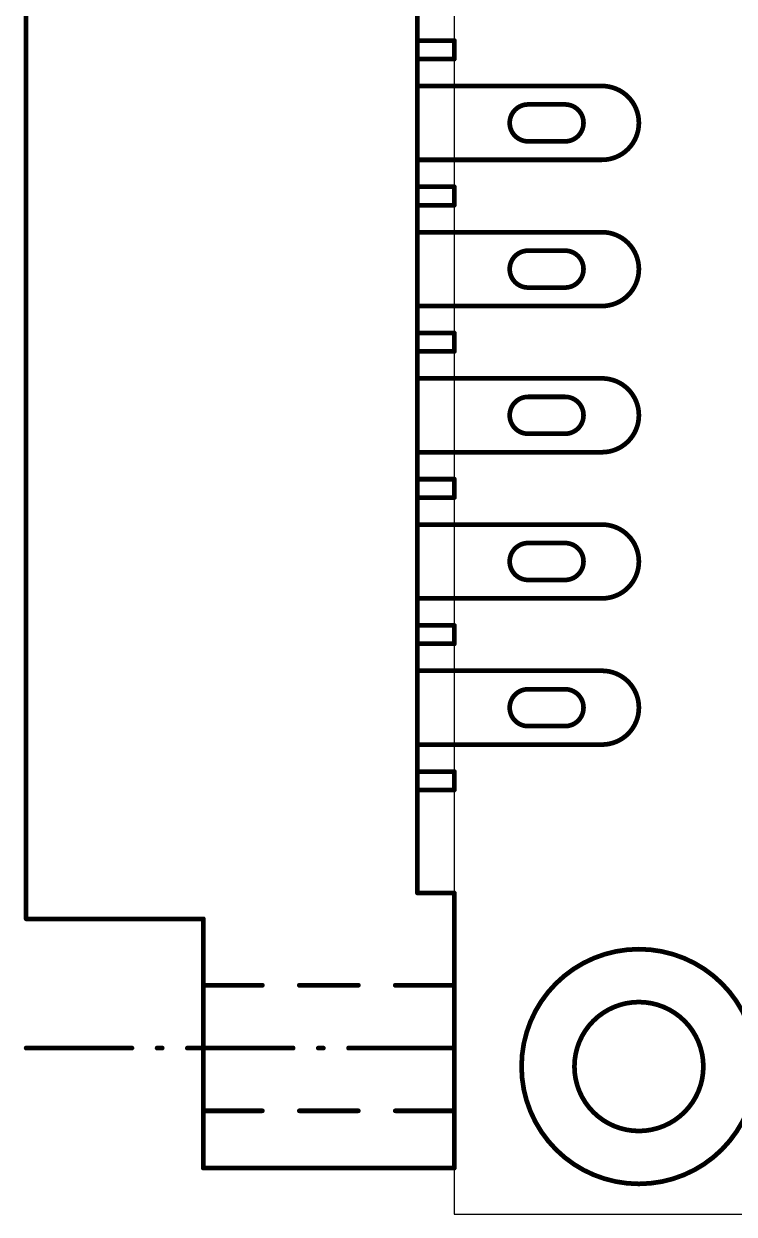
# Model space of a CAD drawing. Extents: x -12 to 55, y -5 to 108.
# Drawn here: x -11.66 to 7.58, y 0 to 32.24 of the extents above; entities that cross this region are included whole.
import ezdxf

# ---------------------------------------------------------------- set-up
doc = ezdxf.new("R2010")
doc.units = 0
for name, color, linetype in [('20', 30, 'CONTINUOUS'), ('21', 253, 'CONTINUOUS'), ('22', 143, 'CONTINUOUS'), ('51', 253, 'CONTINUOUS')]:
    doc.layers.add(name, color=color, linetype=linetype)

msp = doc.modelspace()

# ---------------------------------------------------------------- linework, layer by layer
at = {"layer": '20'}
for p, q in [((0, 71), (0, 0)), ((0, 0), (43, 0))]:
    msp.add_line(p, q, dxfattribs=at)
at = {"layer": '21', "const_width": 0.127}
for points in [[(-11.6, 8), (-11.6, 63)], [(-1, 8.7), (-1, 62.3)], [(0, 31.79), (-1, 31.79)], [(0, 31.29), (0, 31.79)], [(-1, 31.29), (0, 31.29)], [(0.1, 30.56), (-1, 30.56)], [(0.1, 28.56), (-1, 28.56)], [(0, 27.83), (-1, 27.83)], [(0, 27.33), (0, 27.83)], [(-1, 27.33), (0, 27.33)], [(0.1, 26.6), (-1, 26.6)], [(0.1, 24.6), (-1, 24.6)], [(0, 23.87), (-1, 23.87)], [(0, 23.37), (0, 23.87)], [(-1, 23.37), (0, 23.37)], [(0.1, 22.64), (-1, 22.64)], [(0.1, 20.64), (-1, 20.64)], [(0, 19.91), (-1, 19.91)], [(0, 19.41), (0, 19.91)], [(-1, 19.41), (0, 19.41)], [(0.1, 18.68), (-1, 18.68)], [(0.1, 16.68), (-1, 16.68)], [(0, 15.95), (-1, 15.95)], [(0, 15.45), (0, 15.95)], [(-1, 15.45), (0, 15.45)], [(0.1, 14.72), (-1, 14.72)], [(0.1, 12.72), (-1, 12.72)], [(0, 11.99), (-1, 11.99)], [(0, 11.49), (0, 11.99)], [(-1, 11.49), (0, 11.49)], [(0, 8.7), (-1, 8.7)], [(0, 6.2), (0, 8.7)], [(-6.8, 8), (-11.6, 8)], [(-6.8, 6.2), (-6.8, 8)], [(-6.8, 2.8), (-6.8, 6.2)], [(-6.8, 6.2), (-5.2, 6.2)], [(-4.2, 6.2), (-2.6, 6.2)], [(-1.6, 6.2), (0, 6.2)], [(0, 4.5), (0, 6.2)], [(-11.6, 4.5), (-8.7333, 4.5)], [(-8.052, 4.5), (-7.9147, 4.5)], [(-7.2333, 4.5), (-4.3667, 4.5)], [(-3.6853, 4.5), (-3.548, 4.5)], [(-2.8667, 4.5), (0, 4.5)], [(0, 2.8), (0, 4.5)], [(-6.8, 1.25), (-6.8, 2.8)], [(-6.8, 2.8), (-5.2, 2.8)], [(-4.2, 2.8), (-2.6, 2.8)], [(-1.6, 2.8), (0, 2.8)], [(0, 1.25), (0, 2.8)], [(0, 1.25), (-6.8, 1.25)]]:
    msp.add_lwpolyline(points, dxfattribs=at)
at = {"layer": '21'}
for points, const_width in [([(-1, 31.8218, 1), (-1, 31.7583)], 0.0635), ([(0.0318, 31.79, 1), (-0.0318, 31.79)], 0.0635), ([(0, 31.7583, 1), (0, 31.8218)], 0.0635), ([(-1, 31.3218, 1), (-1, 31.2583)], 0.0635), ([(-0.0318, 31.29, 1), (0.0318, 31.29)], 0.0635), ([(0, 31.2583, 1), (0, 31.3218)], 0.0635), ([(-1, 30.5918, 1), (-1, 30.5283)], 0.0635), ([(0.1, 30.5283, 1), (0.1, 30.5918)], 0.0635), ([(-1, 28.5918, 1), (-1, 28.5283)], 0.0635), ([(0.1, 28.5283, 1), (0.1, 28.5918)], 0.0635), ([(-1, 27.8618, 1), (-1, 27.7983)], 0.0635), ([(0.0318, 27.83, 1), (-0.0318, 27.83)], 0.0635), ([(0, 27.7983, 1), (0, 27.8618)], 0.0635), ([(-1, 27.3618, 1), (-1, 27.2983)], 0.0635), ([(-0.0318, 27.33, 1), (0.0318, 27.33)], 0.0635), ([(0, 27.2983, 1), (0, 27.3618)], 0.0635), ([(-1, 26.6318, 1), (-1, 26.5683)], 0.0635), ([(0.1, 26.5683, 1), (0.1, 26.6318)], 0.0635), ([(-1, 24.6318, 1), (-1, 24.5683)], 0.0635), ([(0.1, 24.5683, 1), (0.1, 24.6318)], 0.0635), ([(-1, 23.9017, 1), (-1, 23.8383)], 0.0635), ([(0.0318, 23.87, 1), (-0.0318, 23.87)], 0.0635), ([(0, 23.8383, 1), (0, 23.9017)], 0.0635), ([(-1, 23.4017, 1), (-1, 23.3383)], 0.0635), ([(-0.0318, 23.37, 1), (0.0318, 23.37)], 0.0635), ([(0, 23.3383, 1), (0, 23.4017)], 0.0635), ([(-1, 22.6717, 1), (-1, 22.6083)], 0.0635), ([(0.1, 22.6083, 1), (0.1, 22.6717)], 0.0635), ([(-1, 20.6717, 1), (-1, 20.6083)], 0.0635), ([(0.1, 20.6083, 1), (0.1, 20.6717)], 0.0635), ([(-1, 19.9417, 1), (-1, 19.8783)], 0.0635), ([(0.0318, 19.91, 1), (-0.0318, 19.91)], 0.0635), ([(0, 19.8783, 1), (0, 19.9417)], 0.0635), ([(-1, 19.4417, 1), (-1, 19.3783)], 0.0635), ([(-0.0318, 19.41, 1), (0.0318, 19.41)], 0.0635), ([(0, 19.3783, 1), (0, 19.4417)], 0.0635), ([(-1, 18.7117, 1), (-1, 18.6483)], 0.0635), ([(0.1, 18.6483, 1), (0.1, 18.7117)], 0.0635), ([(-1, 16.7117, 1), (-1, 16.6483)], 0.0635), ([(0.1, 16.6483, 1), (0.1, 16.7117)], 0.0635), ([(-1, 15.9818, 1), (-1, 15.9183)], 0.0635), ([(0.0318, 15.95, 1), (-0.0318, 15.95)], 0.0635), ([(0, 15.9183, 1), (0, 15.9818)], 0.0635), ([(-1, 15.4818, 1), (-1, 15.4183)], 0.0635), ([(-0.0318, 15.45, 1), (0.0318, 15.45)], 0.0635), ([(0, 15.4183, 1), (0, 15.4818)], 0.0635), ([(-1, 14.7518, 1), (-1, 14.6883)], 0.0635), ([(0.1, 14.6883, 1), (0.1, 14.7518)], 0.0635), ([(-1, 12.7518, 1), (-1, 12.6883)], 0.0635), ([(0.1, 12.6883, 1), (0.1, 12.7518)], 0.0635), ([(-1, 12.0218, 1), (-1, 11.9582)], 0.0635), ([(0.0318, 11.99, 1), (-0.0318, 11.99)], 0.0635), ([(0, 11.9582, 1), (0, 12.0218)], 0.0635), ([(-1, 11.5218, 1), (-1, 11.4582)], 0.0635), ([(-0.0318, 11.49, 1), (0.0318, 11.49)], 0.0635), ([(0, 11.4582, 1), (0, 11.5218)], 0.0635), ([(-1, 8.7318, 1), (-1, 8.6683)], 0.0635), ([(-1.0317, 8.7, 1), (-0.9683, 8.7)], 0.0635), ([(0.0318, 8.7, 1), (-0.0318, 8.7)], 0.0635), ([(0, 8.6683, 1), (0, 8.7318)], 0.0635), ([(-11.6, 8.0318, 1), (-11.6, 7.9683)], 0.0635), ([(-6.7683, 8, 1), (-6.8318, 8)], 0.0635), ([(-6.8, 7.9683, 1), (-6.8, 8.0318)], 0.0635), ([(-11.6318, 8, 1), (-11.5683, 8)], 0.0635), ([(5, 0.8211, 1), (5, 7.1789, 1), (5, 0.8211)], 0.127), ([(-6.7683, 6.2, 1), (-6.8318, 6.2)], 0.0635), ([(-6.8318, 6.2, 1), (-6.7683, 6.2)], 0.0635), ([(-6.8, 6.2317, 1), (-6.8, 6.1683)], 0.0635), ([(-5.2, 6.1683, 1), (-5.2, 6.2317)], 0.0635), ([(-4.2, 6.2317, 1), (-4.2, 6.1683)], 0.0635), ([(-2.6, 6.1683, 1), (-2.6, 6.2317)], 0.0635), ([(-1.6, 6.2317, 1), (-1.6, 6.1683)], 0.0635), ([(0.0318, 6.2, 1), (-0.0318, 6.2)], 0.0635), ([(-0.0318, 6.2, 1), (0.0318, 6.2)], 0.0635), ([(0, 6.1683, 1), (0, 6.2317)], 0.0635), ([(5, 2.2537, 1), (5, 5.7463, 1), (5, 2.2537)], 0.127), ([(-11.6, 4.5317, 1), (-11.6, 4.4683)], 0.0635), ([(-8.7333, 4.4683, 1), (-8.7333, 4.5317)], 0.0635), ([(-8.052, 4.5317, 1), (-8.052, 4.4683)], 0.0635), ([(-7.9147, 4.4683, 1), (-7.9147, 4.5317)], 0.0635), ([(-7.2333, 4.5317, 1), (-7.2333, 4.4683)], 0.0635), ([(-4.3667, 4.4683, 1), (-4.3667, 4.5317)], 0.0635), ([(-3.6853, 4.5317, 1), (-3.6853, 4.4683)], 0.0635), ([(-3.548, 4.4683, 1), (-3.548, 4.5317)], 0.0635), ([(-2.8667, 4.5317, 1), (-2.8667, 4.4683)], 0.0635), ([(0.0318, 4.5, 1), (-0.0318, 4.5)], 0.0635), ([(-0.0318, 4.5, 1), (0.0318, 4.5)], 0.0635), ([(0, 4.4683, 1), (0, 4.5317)], 0.0635), ([(-6.7683, 2.8, 1), (-6.8318, 2.8)], 0.0635), ([(-6.8318, 2.8, 1), (-6.7683, 2.8)], 0.0635), ([(-6.8, 2.8318, 1), (-6.8, 2.7683)], 0.0635), ([(-5.2, 2.7683, 1), (-5.2, 2.8318)], 0.0635), ([(-4.2, 2.8318, 1), (-4.2, 2.7683)], 0.0635), ([(-2.6, 2.7683, 1), (-2.6, 2.8318)], 0.0635), ([(-1.6, 2.8318, 1), (-1.6, 2.7683)], 0.0635), ([(0.0318, 2.8, 1), (-0.0318, 2.8)], 0.0635), ([(-0.0318, 2.8, 1), (0.0318, 2.8)], 0.0635), ([(0, 2.7683, 1), (0, 2.8318)], 0.0635), ([(-6.8, 1.2817, 1), (-6.8, 1.2183)], 0.0635), ([(0, 1.2183, 1), (0, 1.2817)], 0.0635), ([(-6.8318, 1.25, 1), (-6.7683, 1.25)], 0.0635), ([(-0.0318, 1.25, 1), (0.0318, 1.25)], 0.0635)]:
    msp.add_lwpolyline(points, format="xyb", dxfattribs=dict(at, const_width=const_width))
at = {"layer": '22', "const_width": 0.127}
for points in [[(-11.6, 63), (-11.6, 8)], [(-1, 62.3), (-1, 8.7)], [(-1, 31.79), (0, 31.79)], [(0, 31.79), (0, 31.29)], [(0, 31.29), (-1, 31.29)], [(0.1, 30.56), (-1, 30.56)], [(0.1, 28.56), (-1, 28.56)], [(-1, 27.83), (0, 27.83)], [(0, 27.83), (0, 27.33)], [(0, 27.33), (-1, 27.33)], [(0.1, 26.6), (-1, 26.6)], [(0.1, 24.6), (-1, 24.6)], [(-1, 23.87), (0, 23.87)], [(0, 23.87), (0, 23.37)], [(0, 23.37), (-1, 23.37)], [(0.1, 22.64), (-1, 22.64)], [(0.1, 20.64), (-1, 20.64)], [(-1, 19.91), (0, 19.91)], [(0, 19.91), (0, 19.41)], [(0, 19.41), (-1, 19.41)], [(0.1, 18.68), (-1, 18.68)], [(0.1, 16.68), (-1, 16.68)], [(-1, 15.95), (0, 15.95)], [(0, 15.95), (0, 15.45)], [(0, 15.45), (-1, 15.45)], [(0.1, 14.72), (-1, 14.72)], [(0.1, 12.72), (-1, 12.72)], [(-1, 11.99), (0, 11.99)], [(0, 11.99), (0, 11.49)], [(0, 11.49), (-1, 11.49)], [(-1, 8.7), (0, 8.7)], [(0, 8.7), (0, 1.25)], [(-11.6, 8), (-6.8, 8)], [(-6.8, 8), (-6.8, 1.25)], [(0, 1.25), (-6.8, 1.25)]]:
    msp.add_lwpolyline(points, dxfattribs=at)
at = {"layer": '22', "const_width": 0.0635}
for points in [[(-1, 31.8218, 1), (-1, 31.7583)], [(0.0318, 31.79, 1), (-0.0318, 31.79)], [(0, 31.7583, 1), (0, 31.8218)], [(-1, 31.3218, 1), (-1, 31.2583)], [(-0.0318, 31.29, 1), (0.0318, 31.29)], [(0, 31.2583, 1), (0, 31.3218)], [(-1, 30.5918, 1), (-1, 30.5283)], [(0.1, 30.5283, 1), (0.1, 30.5918)], [(-1, 28.5918, 1), (-1, 28.5283)], [(0.1, 28.5283, 1), (0.1, 28.5918)], [(-1, 27.8618, 1), (-1, 27.7983)], [(0.0318, 27.83, 1), (-0.0318, 27.83)], [(0, 27.7983, 1), (0, 27.8618)], [(-1, 27.3618, 1), (-1, 27.2983)], [(-0.0318, 27.33, 1), (0.0318, 27.33)], [(0, 27.2983, 1), (0, 27.3618)], [(-1, 26.6318, 1), (-1, 26.5683)], [(0.1, 26.5683, 1), (0.1, 26.6318)], [(-1, 24.6318, 1), (-1, 24.5683)], [(0.1, 24.5683, 1), (0.1, 24.6318)], [(-1, 23.9017, 1), (-1, 23.8383)], [(0.0318, 23.87, 1), (-0.0318, 23.87)], [(0, 23.8383, 1), (0, 23.9017)], [(-1, 23.4017, 1), (-1, 23.3383)], [(-0.0318, 23.37, 1), (0.0318, 23.37)], [(0, 23.3383, 1), (0, 23.4017)], [(-1, 22.6717, 1), (-1, 22.6083)], [(0.1, 22.6083, 1), (0.1, 22.6717)], [(-1, 20.6717, 1), (-1, 20.6083)], [(0.1, 20.6083, 1), (0.1, 20.6717)], [(-1, 19.9417, 1), (-1, 19.8783)], [(0.0318, 19.91, 1), (-0.0318, 19.91)], [(0, 19.8783, 1), (0, 19.9417)], [(-1, 19.4417, 1), (-1, 19.3783)], [(-0.0318, 19.41, 1), (0.0318, 19.41)], [(0, 19.3783, 1), (0, 19.4417)], [(-1, 18.7117, 1), (-1, 18.6483)], [(0.1, 18.6483, 1), (0.1, 18.7117)], [(-1, 16.7117, 1), (-1, 16.6483)], [(0.1, 16.6483, 1), (0.1, 16.7117)], [(-1, 15.9818, 1), (-1, 15.9183)], [(0.0318, 15.95, 1), (-0.0318, 15.95)], [(0, 15.9183, 1), (0, 15.9818)], [(-1, 15.4818, 1), (-1, 15.4183)], [(-0.0318, 15.45, 1), (0.0318, 15.45)], [(0, 15.4183, 1), (0, 15.4818)], [(-1, 14.7518, 1), (-1, 14.6883)], [(0.1, 14.6883, 1), (0.1, 14.7518)], [(-1, 12.7518, 1), (-1, 12.6883)], [(0.1, 12.6883, 1), (0.1, 12.7518)], [(-1, 12.0218, 1), (-1, 11.9582)], [(0.0318, 11.99, 1), (-0.0318, 11.99)], [(0, 11.9582, 1), (0, 12.0218)], [(-1, 11.5218, 1), (-1, 11.4582)], [(-0.0318, 11.49, 1), (0.0318, 11.49)], [(0, 11.4582, 1), (0, 11.5218)], [(-1, 8.7318, 1), (-1, 8.6683)], [(-1.0317, 8.7, 1), (-0.9683, 8.7)], [(0.0318, 8.7, 1), (-0.0318, 8.7)], [(0, 8.6683, 1), (0, 8.7318)], [(-11.6, 8.0318, 1), (-11.6, 7.9683)], [(-6.7683, 8, 1), (-6.8318, 8)], [(-6.8, 7.9683, 1), (-6.8, 8.0318)], [(-11.6318, 8, 1), (-11.5683, 8)], [(-6.8, 1.2817, 1), (-6.8, 1.2183)], [(0, 1.2183, 1), (0, 1.2817)], [(-6.8318, 1.25, 1), (-6.7683, 1.25)], [(-0.0318, 1.25, 1), (0.0318, 1.25)]]:
    msp.add_lwpolyline(points, format="xyb", dxfattribs=at)
at = {"layer": '51', "const_width": 0.127}
for points in [[(0.1, 30.56), (4, 30.56)], [(3, 30.06), (2, 30.06)], [(3, 29.06), (2, 29.06)], [(0.1, 28.56), (4, 28.56)], [(0.1, 26.6), (4, 26.6)], [(3, 26.1), (2, 26.1)], [(3, 25.1), (2, 25.1)], [(0.1, 24.6), (4, 24.6)], [(0.1, 22.64), (4, 22.64)], [(3, 22.14), (2, 22.14)], [(3, 21.14), (2, 21.14)], [(0.1, 20.64), (4, 20.64)], [(0.1, 18.68), (4, 18.68)], [(3, 18.18), (2, 18.18)], [(3, 17.18), (2, 17.18)], [(0.1, 16.68), (4, 16.68)], [(0.1, 14.72), (4, 14.72)], [(3, 14.22), (2, 14.22)], [(3, 13.22), (2, 13.22)], [(0.1, 12.72), (4, 12.72)]]:
    msp.add_lwpolyline(points, dxfattribs=at)
at = {"layer": '51'}
for points, const_width in [([(0.1, 30.5918, 1), (0.1, 30.5283)], 0.0635), ([(4, 28.56, 1), (4, 30.56)], 0.127), ([(4, 30.5918, 1), (4, 30.5283)], 0.0635), ([(4, 30.5283, 1), (4, 30.5918)], 0.0635), ([(2, 30.06, 1), (2, 29.06)], 0.127), ([(2, 30.0918, 1), (2, 30.0283)], 0.0635), ([(2, 30.0283, 1), (2, 30.0918)], 0.0635), ([(3, 29.06, 1), (3, 30.06)], 0.127), ([(3, 30.0918, 1), (3, 30.0283)], 0.0635), ([(3, 30.0283, 1), (3, 30.0918)], 0.0635), ([(2, 29.0918, 1), (2, 29.0283)], 0.0635), ([(2, 29.0283, 1), (2, 29.0918)], 0.0635), ([(3, 29.0918, 1), (3, 29.0283)], 0.0635), ([(3, 29.0283, 1), (3, 29.0918)], 0.0635), ([(0.1, 28.5918, 1), (0.1, 28.5283)], 0.0635), ([(4, 28.5918, 1), (4, 28.5283)], 0.0635), ([(4, 28.5283, 1), (4, 28.5918)], 0.0635), ([(0.1, 26.6318, 1), (0.1, 26.5683)], 0.0635), ([(4, 24.6, 1), (4, 26.6)], 0.127), ([(4, 26.6318, 1), (4, 26.5683)], 0.0635), ([(4, 26.5683, 1), (4, 26.6318)], 0.0635), ([(2, 26.1, 1), (2, 25.1)], 0.127), ([(2, 26.1318, 1), (2, 26.0683)], 0.0635), ([(2, 26.0683, 1), (2, 26.1318)], 0.0635), ([(3, 25.1, 1), (3, 26.1)], 0.127), ([(3, 26.1318, 1), (3, 26.0683)], 0.0635), ([(3, 26.0683, 1), (3, 26.1318)], 0.0635), ([(2, 25.1318, 1), (2, 25.0683)], 0.0635), ([(2, 25.0683, 1), (2, 25.1318)], 0.0635), ([(3, 25.1318, 1), (3, 25.0683)], 0.0635), ([(3, 25.0683, 1), (3, 25.1318)], 0.0635), ([(0.1, 24.6318, 1), (0.1, 24.5683)], 0.0635), ([(4, 24.6318, 1), (4, 24.5683)], 0.0635), ([(4, 24.5683, 1), (4, 24.6318)], 0.0635), ([(0.1, 22.6717, 1), (0.1, 22.6083)], 0.0635), ([(4, 20.64, 1), (4, 22.64)], 0.127), ([(4, 22.6717, 1), (4, 22.6083)], 0.0635), ([(4, 22.6083, 1), (4, 22.6717)], 0.0635), ([(2, 22.14, 1), (2, 21.14)], 0.127), ([(2, 22.1717, 1), (2, 22.1083)], 0.0635), ([(2, 22.1083, 1), (2, 22.1717)], 0.0635), ([(3, 21.14, 1), (3, 22.14)], 0.127), ([(3, 22.1717, 1), (3, 22.1083)], 0.0635), ([(3, 22.1083, 1), (3, 22.1717)], 0.0635), ([(2, 21.1717, 1), (2, 21.1083)], 0.0635), ([(2, 21.1083, 1), (2, 21.1717)], 0.0635), ([(3, 21.1717, 1), (3, 21.1083)], 0.0635), ([(3, 21.1083, 1), (3, 21.1717)], 0.0635), ([(0.1, 20.6717, 1), (0.1, 20.6083)], 0.0635), ([(4, 20.6717, 1), (4, 20.6083)], 0.0635), ([(4, 20.6083, 1), (4, 20.6717)], 0.0635), ([(0.1, 18.7117, 1), (0.1, 18.6483)], 0.0635), ([(4, 16.68, 1), (4, 18.68)], 0.127), ([(4, 18.7117, 1), (4, 18.6483)], 0.0635), ([(4, 18.6483, 1), (4, 18.7117)], 0.0635), ([(2, 18.18, 1), (2, 17.18)], 0.127), ([(2, 18.2117, 1), (2, 18.1483)], 0.0635), ([(2, 18.1483, 1), (2, 18.2117)], 0.0635), ([(3, 17.18, 1), (3, 18.18)], 0.127), ([(3, 18.2117, 1), (3, 18.1483)], 0.0635), ([(3, 18.1483, 1), (3, 18.2117)], 0.0635), ([(2, 17.2117, 1), (2, 17.1483)], 0.0635), ([(2, 17.1483, 1), (2, 17.2117)], 0.0635), ([(3, 17.2117, 1), (3, 17.1483)], 0.0635), ([(3, 17.1483, 1), (3, 17.2117)], 0.0635), ([(0.1, 16.7117, 1), (0.1, 16.6483)], 0.0635), ([(4, 16.7117, 1), (4, 16.6483)], 0.0635), ([(4, 16.6483, 1), (4, 16.7117)], 0.0635), ([(0.1, 14.7518, 1), (0.1, 14.6883)], 0.0635), ([(4, 12.72, 1), (4, 14.72)], 0.127), ([(4, 14.7518, 1), (4, 14.6883)], 0.0635), ([(4, 14.6883, 1), (4, 14.7518)], 0.0635), ([(2, 14.22, 1), (2, 13.22)], 0.127), ([(2, 14.2518, 1), (2, 14.1883)], 0.0635), ([(2, 14.1883, 1), (2, 14.2518)], 0.0635), ([(3, 13.22, 1), (3, 14.22)], 0.127), ([(3, 14.2518, 1), (3, 14.1883)], 0.0635), ([(3, 14.1883, 1), (3, 14.2518)], 0.0635), ([(2, 13.2518, 1), (2, 13.1883)], 0.0635), ([(2, 13.1883, 1), (2, 13.2518)], 0.0635), ([(3, 13.2518, 1), (3, 13.1883)], 0.0635), ([(3, 13.1883, 1), (3, 13.2518)], 0.0635), ([(0.1, 12.7518, 1), (0.1, 12.6883)], 0.0635), ([(4, 12.7518, 1), (4, 12.6883)], 0.0635), ([(4, 12.6883, 1), (4, 12.7518)], 0.0635)]:
    msp.add_lwpolyline(points, format="xyb", dxfattribs=dict(at, const_width=const_width))

doc.saveas('drawing.dxf')
